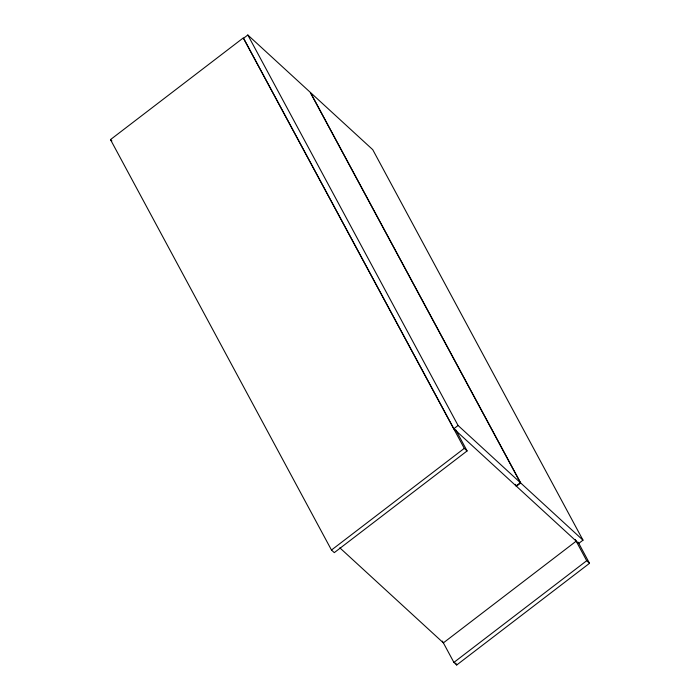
<?xml version="1.0" encoding="UTF-8"?>
<svg xmlns="http://www.w3.org/2000/svg" width="700" height="700" viewBox="0 0 700 700"><rect width="100%" height="100%" fill="white"/><g stroke="black" fill="none" stroke-linecap="round" stroke-linejoin="round"><path stroke-width="1.05" d="M110.486 139.615L243.285 37.931L464.284 448.359L467.101 450.94L334.294 552.633L331.476 550.043L110.486 139.615L111.895 140.91M516.11 485.949L520.38 482.685L310.126 92.19L247.818 35L243.547 38.273L453.81 428.759L578.725 543.428L582.995 540.164L372.741 149.669L310.433 92.479L520.695 482.974L582.995 540.164M453.81 428.759L458.08 425.495L520.38 482.685M331.476 550.043L464.284 448.359M520.695 482.974L516.425 486.238L515.392 484.312M576.17 541.179L443.371 642.871L339.824 547.82M453.898 662.41L586.696 560.726L589.514 563.316L456.715 665L453.898 662.41L442.426 641.113M578.13 542.168L589.514 563.316M575.312 539.577L586.696 560.726M247.818 35L458.08 425.495M455.709 429.8L467.101 450.94M455.674 663.075L456.715 665"/></g></svg>
